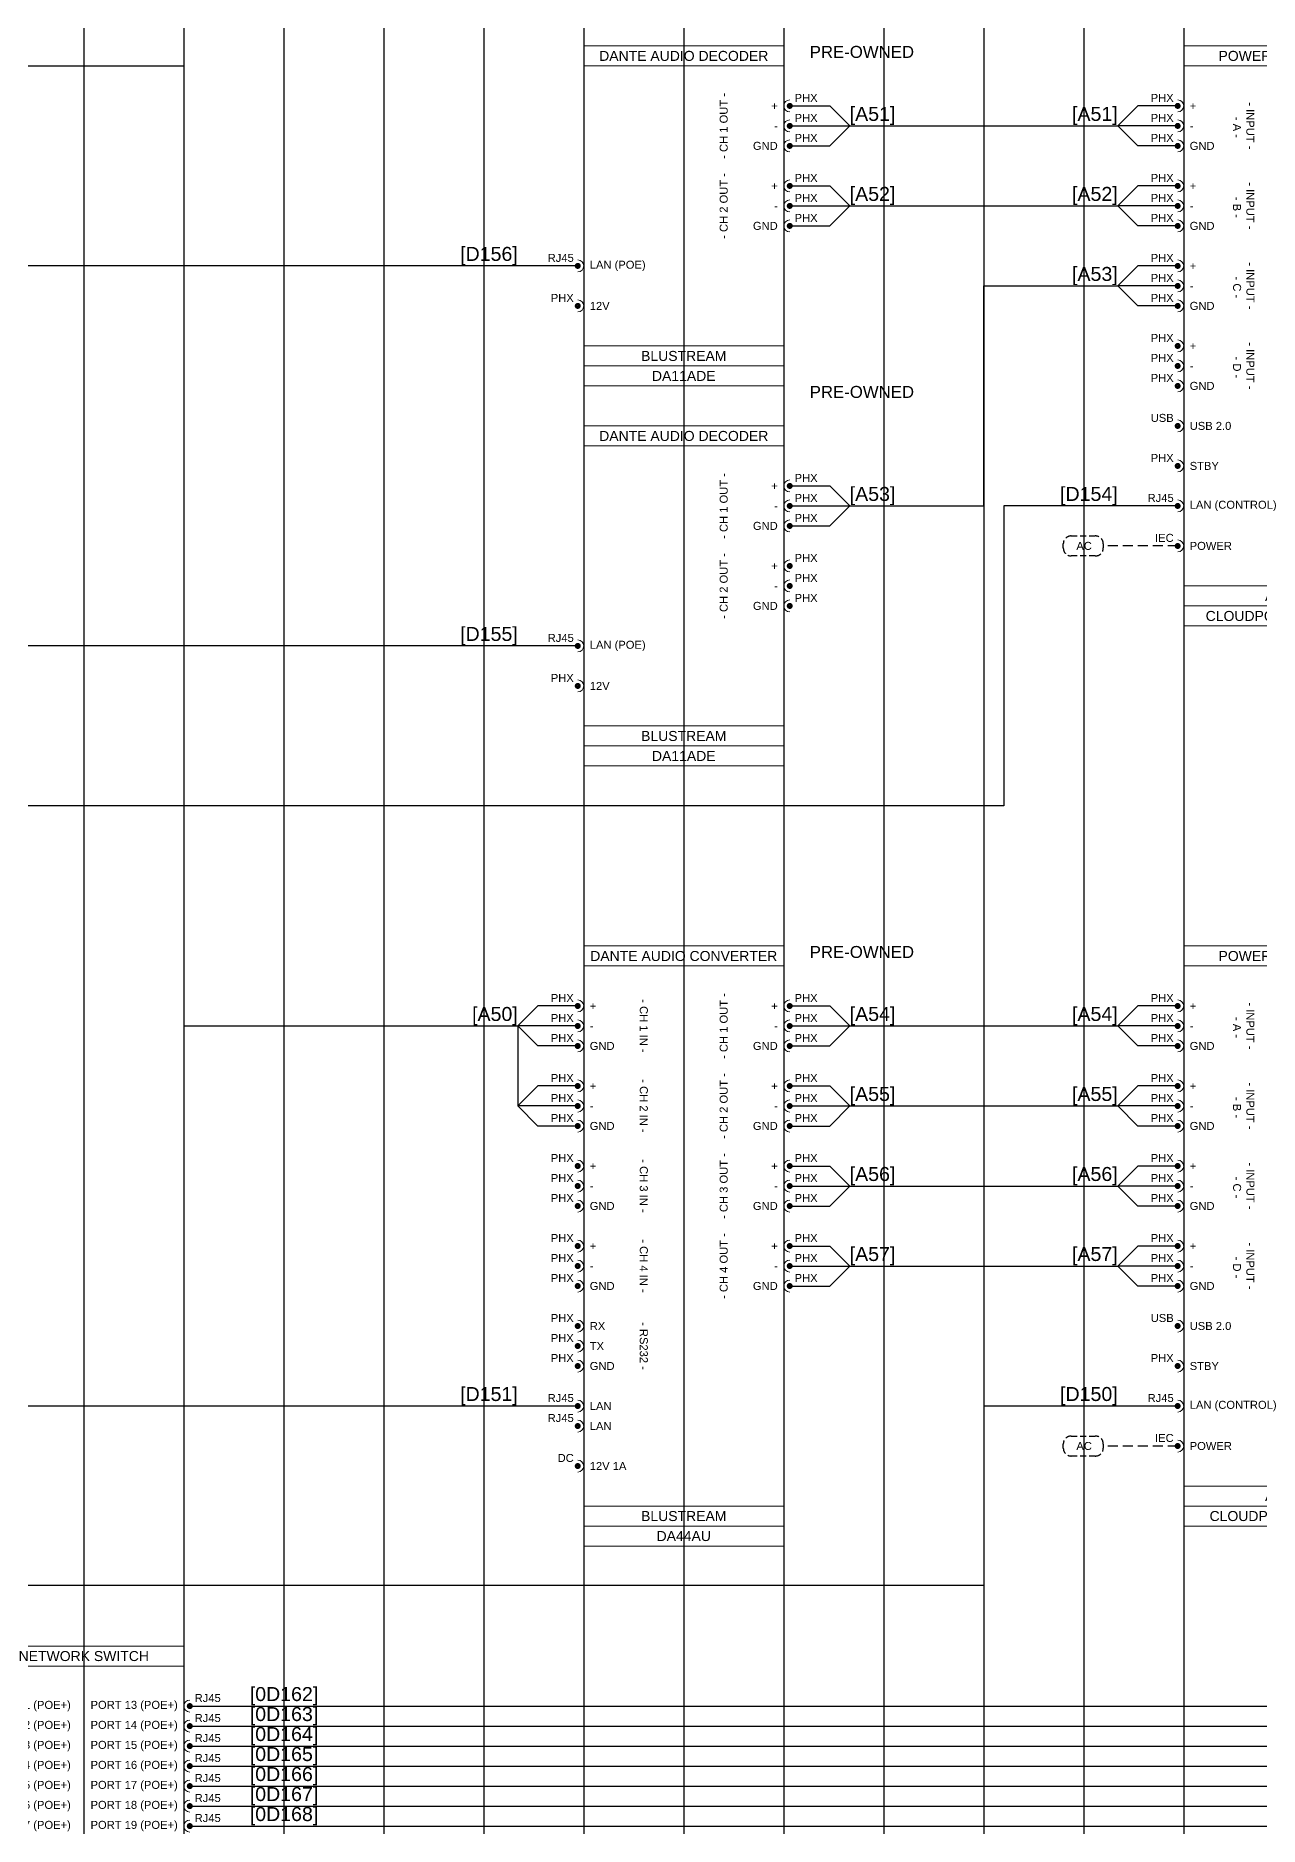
# Model space of a CAD drawing. Header units: millimetres. Extents: x -71336 to -33468, y -26189 to 22712.
# Drawn here: x -43247.3 to -42941.4, y -23198.4 to -22750.8 of the extents above; entities that cross this region are included whole.
import ezdxf
from ezdxf.enums import TextEntityAlignment as Align
from ezdxf.lldxf.tags import DXFTag

# ---------------------------------------------------------------- set-up
doc = ezdxf.new("R2010")
doc.units = ezdxf.units.MM
doc.linetypes.add('DASHED', pattern=[0.75, 0.5, -0.25])
for name, color, linetype in [('SC - 3 Core Flex', 7, 'DASHED'), ('SC - Cat - Green - Data', 84, 'Continuous'), ('SC - Cat - Green - Data - DANTE', 84, 'DANTE'), ('SC - Starquad', 4, 'Continuous'), ('SC - Text', 7, 'Continuous'), ('Text', 7, 'Continuous')]:
    doc.layers.add(name, color=color, linetype=linetype)
doc.layers.add('SC - Equipment', color=7, linetype='Continuous', lineweight=13)
doc.layers.add('SC - Xlines', color=252, linetype='Continuous', plot=False)
doc.styles.add('ARIAL', font='arial.ttf')
doc.styles.get("Standard").update_dxf_attribs({"font": 'arial.ttf', "height": 35})
tags = doc.linetypes.add('DANTE', pattern='A,3.745209,-0.071128,["DANTE",ARIAL,S=0.5,R=0,X=0,Y=-0.25],-2.454793,3.728871', length=10.000001).pattern_tags.tags
tags[6] = DXFTag(74, 10)

# ---------------------------------------------------------------- blocks, each defined once
blk = doc.blocks.new('Cisco CBS350-24FP-4X - SCHEMATIC')
at = {"layer": 'SC - Equipment'}
for p, q in [((-25, 0), (25, 0)), ((-25, -140), (-25, 0)), ((25, 0), (25, -140)), ((25, -5), (-25, -5)), ((25, -130), (-25, -130)), ((25, -130), (-25, -130)), ((25, -135), (-25, -135)), ((25, -135), (-25, -135)), ((25, -135), (-25, -135)), ((25, -140), (-25, -140))]:
    blk.add_line(p, q, dxfattribs=at)
at = {"layer": 'SC - Equipment', "const_width": 0.7}
for points in [[(-26.1, -15, 1), (-26.9, -15, 1)], [(26.1, -15, -1), (26.9, -15, -1)], [(-26.1, -20, 1), (-26.9, -20, 1)], [(26.1, -20, -1), (26.9, -20, -1)], [(-26.1, -25, 1), (-26.9, -25, 1)], [(26.1, -25, -1), (26.9, -25, -1)], [(-26.1, -30, 1), (-26.9, -30, 1)], [(26.1, -30, -1), (26.9, -30, -1)], [(-26.1, -35, 1), (-26.9, -35, 1)], [(26.1, -35, -1), (26.9, -35, -1)], [(-26.1, -40, 1), (-26.9, -40, 1)], [(26.1, -40, -1), (26.9, -40, -1)], [(-26.1, -45, 1), (-26.9, -45, 1)], [(26.1, -45, -1), (26.9, -45, -1)], [(-26.1, -50, 1), (-26.9, -50, 1)], [(26.1, -50, -1), (26.9, -50, -1)], [(-26.1, -55, 1), (-26.9, -55, 1)], [(26.1, -55, -1), (26.9, -55, -1)], [(-26.1, -60, 1), (-26.9, -60, 1)], [(26.1, -60, -1), (26.9, -60, -1)], [(-26.1, -65, 1), (-26.9, -65, 1)], [(26.1, -65, -1), (26.9, -65, -1)], [(-26.1, -70, 1), (-26.9, -70, 1)], [(26.1, -70, -1), (26.9, -70, -1)], [(-26.1, -80, 1), (-26.9, -80, 1)], [(-26.1, -85, 1), (-26.9, -85, 1)], [(-26.1, -90, 1), (-26.9, -90, 1)], [(-26.1, -95, 1), (-26.9, -95, 1)], [(-26.1, -105, 1), (-26.9, -105, 1)], [(-26.1, -110, 1), (-26.9, -110, 1)], [(-26.1, -120, 1), (-26.9, -120, 1)]]:
    blk.add_lwpolyline(points, format="xyb", close=True, dxfattribs=at)
at = {"layer": 'SC - Equipment'}
for centre, start, end in [((-26.5, -15), 270, 90), ((26.5, -15), 90, 270), ((-26.5, -20), 270, 90), ((26.5, -20), 90, 270), ((-26.5, -25), 270, 90), ((26.5, -25), 90, 270), ((-26.5, -30), 270, 90), ((26.5, -30), 90, 270), ((-26.5, -35), 270, 90), ((26.5, -35), 90, 270), ((-26.5, -40), 270, 90), ((26.5, -40), 90, 270), ((-26.5, -45), 270, 90), ((26.5, -45), 90, 270), ((-26.5, -50), 270, 90), ((26.5, -50), 90, 270), ((-26.5, -55), 270, 90), ((26.5, -55), 90, 270), ((-26.5, -60), 270, 90), ((26.5, -60), 90, 270), ((-26.5, -65), 270, 90), ((26.5, -65), 90, 270), ((-26.5, -70), 270, 90), ((26.5, -70), 90, 270), ((-26.5, -80), 270, 90), ((-26.5, -85), 270, 90), ((-26.5, -90), 270, 90), ((-26.5, -95), 270, 90), ((-26.5, -105), 270, 90), ((-26.5, -110), 270, 90), ((-26.5, -120), 270, 90)]:
    blk.add_arc(centre, 1.5, start, end, dxfattribs=at)
at = {"ltscale": 5}
for tag, p in [('DESCRIPTION', (0, -2.5)), ('MAKE', (0, -132.5)), ('MODEL', (0, -137.5))]:
    blk.add_attdef(tag, text='', height=2.5, dxfattribs=at).set_placement(p, align=Align.MIDDLE_CENTER)
at = {"ltscale": 5, "flags": 1}
for tag, p in [('ROOM_TYPE', (45, -5)), ('LOCATION', (45, -10)), ('RACK_EQUIPMENT_(Y/N)', (45, -15)), ('IP_(Y/N)', (45, -30)), ('POE(WATT)', (45, -35)), ('AMP(@240V)', (45, -40)), ('WATT', (45, -45)), ('BTU/H', (45, -50)), ('WEIGHT(KG)', (45, -55)), ('TRANSFORMER_TAPS', (45, -60))]:
    blk.add_attdef(tag, p, '', height=2.5, dxfattribs=at)
blk.add_attdef('BRACKET', text='', height=2.5, dxfattribs=at).set_placement((0, -127.5), align=Align.MIDDLE_CENTER)
at = {"layer": 'SC - Equipment', "ltscale": 5, "char_height": 2}
for s, insert, width, attachment_point in [('RJ45', (-27.5, -13), 5.7736, 6), ('RJ45', (27.72, -13), 7.1748, 4), ('RJ45', (-27.5, -18), 5.7736, 6), ('PORT 1 (POE+)', (-23.5, -15), 23.5, 4), ('PORT 13 (POE+)', (23.5, -15), 23.5, 6), ('RJ45', (27.72, -18), 7.1748, 4), ('RJ45', (-27.5, -23), 5.7736, 6), ('PORT 2 (POE+)', (-23.5, -20), 23.5, 4), ('PORT 14 (POE+)', (23.5, -20), 23.5, 6), ('RJ45', (27.72, -23), 7.1748, 4), ('PORT 3 (POE+)', (-23.5, -25), 23.5, 4), ('PORT 15 (POE+)', (23.5, -25), 23.5, 6), ('RJ45', (-27.5, -28), 5.7736, 6), ('PORT 4 (POE+)', (-23.5, -30), 23.5, 4), ('PORT 16 (POE+)', (23.5, -30), 23.5, 6), ('RJ45', (27.72, -28), 7.1748, 4), ('RJ45', (-27.5, -33), 5.7736, 6), ('PORT 5 (POE+)', (-23.5, -35), 23.5, 4), ('PORT 17 (POE+)', (23.5, -35), 23.5, 6), ('RJ45', (27.72, -33), 7.1748, 4), ('RJ45', (-27.5, -38), 5.7736, 6), ('PORT 6 (POE+)', (-23.5, -40), 23.5, 4), ('PORT 18 (POE+)', (23.5, -40), 23.5, 6), ('RJ45', (27.72, -38), 7.1748, 4), ('RJ45', (-27.5, -43), 5.7736, 6), ('PORT 7 (POE+)', (-23.5, -45), 23.5, 4), ('\\pxt10;PORT 19 (POE+)', (23.5, -45), 23.5, 6), ('RJ45', (27.72, -43), 7.1748, 4), ('RJ45', (-27.5, -48), 5.7736, 6), ('PORT 8 (POE+)', (-23.5, -50), 23.5, 4), ('PORT 20 (POE+)', (23.5, -50), 23.5, 6), ('RJ45', (27.72, -48), 7.1748, 4), ('RJ45', (-27.5, -53), 5.7736, 6), ('PORT 9 (POE+)', (-23.5, -55), 23.5, 4), ('PORT 21 (POE+)', (23.5, -55), 23.5, 6), ('RJ45', (27.72, -53), 7.1748, 4), ('RJ45', (-27.5, -58), 5.7736, 6), ('RJ45', (27.72, -58), 7.1748, 4), ('RJ45', (-27.5, -63), 5.7736, 6), ('PORT 10 (POE+)', (-23.5, -60), 23.5, 4), ('PORT 22 (POE+)', (23.5, -60), 23.5, 6), ('RJ45', (27.72, -63), 7.1748, 4), ('RJ45', (-27.5, -68), 5.7736, 6), ('PORT 11 (POE+)', (-23.5, -65), 23.5, 4), ('PORT 23 (POE+)', (23.5, -65), 23.5, 6), ('RJ45', (27.72, -68), 7.1748, 4), ('PORT 12 (POE+)', (-23.5, -70), 23.5, 4), ('PORT 24 (POE+)', (23.5, -70), 23.5, 6), ('SFP', (-27.5, -78), 5.7736, 6), ('XG1', (-23.5, -80), 23.5, 4), ('SFP', (-27.5, -83), 5.7736, 6), ('XG2', (-23.5, -85), 23.5, 4), ('SFP', (-27.5, -88), 5.7736, 6), ('XG3', (-23.5, -90), 23.5, 4), ('SFP', (-27.5, -93), 5.7736, 6), ('XG4', (-23.5, -95), 23.5, 4), ('RJ45', (-27.5, -103), 5.7736, 6), ('USB', (-27.5, -108), 5.7736, 6), ('CONSOLE', (-23.5, -105), 23.5, 4), ('USB', (-23.5, -110), 23.5, 4), ('IEC', (-27.5, -118), 5.7736, 6), ('POWER', (-23.5, -120), 23.5, 4)]:
    blk.add_mtext(s, dxfattribs=dict(at, insert=insert, width=width, attachment_point=attachment_point))
blk = doc.blocks.new('APEX CLOUDPOWER CP1504 - SCHEMATIC')
at = {"layer": 'SC - Equipment'}
for p, q in [((-25, 0), (25, 0)), ((-25, -145), (-25, 0)), ((25, 0), (25, -145)), ((25, -5), (-25, -5)), ((25, -135), (-25, -135)), ((25, -135), (-25, -135)), ((25, -140), (-25, -140)), ((25, -140), (-25, -140)), ((25, -140), (-25, -140)), ((25, -145), (-25, -145))]:
    blk.add_line(p, q, dxfattribs=at)
at = {"layer": 'SC - Equipment', "const_width": 0.7}
for points in [[(-26.1, -15, 1), (-26.9, -15, 1)], [(26.1, -15, -1), (26.9, -15, -1)], [(-26.1, -20, 1), (-26.9, -20, 1)], [(26.1, -20, -1), (26.9, -20, -1)], [(-26.1, -25, 1), (-26.9, -25, 1)], [(-26.1, -35, 1), (-26.9, -35, 1)], [(26.1, -35, -1), (26.9, -35, -1)], [(-26.1, -40, 1), (-26.9, -40, 1)], [(26.1, -40, -1), (26.9, -40, -1)], [(-26.1, -45, 1), (-26.9, -45, 1)], [(-26.1, -55, 1), (-26.9, -55, 1)], [(26.1, -55, -1), (26.9, -55, -1)], [(-26.1, -60, 1), (-26.9, -60, 1)], [(26.1, -60, -1), (26.9, -60, -1)], [(-26.1, -65, 1), (-26.9, -65, 1)], [(-26.1, -75, 1), (-26.9, -75, 1)], [(26.1, -75, -1), (26.9, -75, -1)], [(-26.1, -80, 1), (-26.9, -80, 1)], [(26.1, -80, -1), (26.9, -80, -1)], [(-26.1, -85, 1), (-26.9, -85, 1)], [(-26.1, -95, 1), (-26.9, -95, 1)], [(26.1, -95, -1), (26.9, -95, -1)], [(26.1, -100, -1), (26.9, -100, -1)], [(-26.1, -105, 1), (-26.9, -105, 1)], [(26.1, -105, -1), (26.9, -105, -1)], [(-26.1, -115, 1), (-26.9, -115, 1)], [(-26.1, -125, 1), (-26.9, -125, 1)]]:
    blk.add_lwpolyline(points, format="xyb", close=True, dxfattribs=at)
at = {"layer": 'SC - Equipment'}
for centre, start, end in [((-26.5, -15), 270, 90), ((26.5, -15), 90, 270), ((-26.5, -20), 270, 90), ((26.5, -20), 90, 270), ((-26.5, -25), 270, 90), ((-26.5, -35), 270, 90), ((26.5, -35), 90, 270), ((-26.5, -40), 270, 90), ((26.5, -40), 90, 270), ((-26.5, -45), 270, 90), ((-26.5, -55), 270, 90), ((26.5, -55), 90, 270), ((-26.5, -60), 270, 90), ((26.5, -60), 90, 270), ((-26.5, -65), 270, 90), ((-26.5, -75), 270, 90), ((26.5, -75), 90, 270), ((-26.5, -80), 270, 90), ((26.5, -80), 90, 270), ((-26.5, -85), 270, 90), ((-26.5, -95), 270, 90), ((26.5, -95), 90, 270), ((26.5, -100), 90, 270), ((-26.5, -105), 270, 90), ((26.5, -105), 90, 270), ((-26.5, -115), 270, 90), ((-26.5, -125), 270, 90)]:
    blk.add_arc(centre, 1.5, start, end, dxfattribs=at)
at = {"ltscale": 5}
for tag, p in [('DESCRIPTION', (0, -2.5)), ('MAKE', (0, -137.5)), ('MODEL', (0, -142.5))]:
    blk.add_attdef(tag, text='', height=2.5, dxfattribs=at).set_placement(p, align=Align.MIDDLE_CENTER)
at = {"ltscale": 5, "flags": 1}
for tag, p in [('ROOM_TYPE', (45, -5)), ('LOCATION', (45, -10)), ('RACK_EQUIPMENT_(Y/N)', (45, -15)), ('IP_(Y/N)', (45, -30)), ('POE(WATT)', (45, -35)), ('AMP(@240V)', (45, -40)), ('WATT', (45, -45)), ('BTU/H', (45, -50)), ('WEIGHT(KG)', (45, -55)), ('TRANSFORMER_TAPS', (45, -60))]:
    blk.add_attdef(tag, p, '', height=2.5, dxfattribs=at)
blk.add_attdef('BRACKET', text='', height=2.5, dxfattribs=at).set_placement((0, -132.5), align=Align.MIDDLE_CENTER)
at = {"layer": 'SC - Equipment', "ltscale": 5, "char_height": 2}
for s, insert, width, attachment_point in [('PHX', (-27.5, -13), 5.7736, 6), ('BE', (27.7, -13), 3.7458, 4), ('PHX', (-27.5, -18), 5.7736, 6), ('+', (-23.5, -15), 23.5, 4), ('SPEAKER CH A', (21, -17.5), 23.5, 6), ('+', (23.5, -15), 23.5, 6), ('BE', (27.7, -18), 3.7458, 4), ('PHX', (-27.5, -23), 5.7736, 6), ('-', (-23.5, -20), 23.5, 4), ('-', (23.5, -20), 23.5, 6), ('GND', (-23.5, -25), 23.5, 4), ('PHX', (-27.5, -33), 5.7736, 6), ('+', (-23.5, -35), 23.5, 4), ('+', (23.5, -35), 23.5, 6), ('BE', (27.7, -33), 3.7458, 4), ('PHX', (-27.5, -38), 5.7736, 6), ('-', (-23.5, -40), 23.5, 4), ('SPEAKER CH B', (21, -37.5), 23.5, 6), ('-', (23.5, -40), 23.5, 6), ('BE', (27.7, -38), 3.7458, 4), ('PHX', (-27.5, -43), 5.7736, 6), ('GND', (-23.5, -45), 23.5, 4), ('PHX', (-27.5, -53), 5.7736, 6), ('BE', (27.7, -53), 3.7458, 4), ('PHX', (-27.5, -58), 5.7736, 6), ('+', (-23.5, -55), 23.5, 4), ('SPEAKER CH C', (21, -57.5), 23.5, 6), ('+', (23.5, -55), 23.5, 6), ('BE', (27.7, -58), 3.7458, 4), ('PHX', (-27.5, -63), 5.7736, 6), ('-', (-23.5, -60), 23.5, 4), ('-', (23.5, -60), 23.5, 6), ('GND', (-23.5, -65), 23.5, 4), ('PHX', (-27.5, -73), 5.7736, 6), ('+', (-23.5, -75), 23.5, 4), ('+', (23.5, -75), 23.5, 6), ('BE', (27.7, -73), 3.7458, 4), ('PHX', (-27.5, -78), 5.7736, 6), ('-', (-23.5, -80), 23.5, 4), ('SPEAKER CH D', (21, -77.5), 23.5, 6), ('-', (23.5, -80), 23.5, 6), ('BE', (27.7, -78), 3.7458, 4), ('PHX', (-27.5, -83), 5.7736, 6), ('GND', (-23.5, -85), 23.5, 4), ('USB', (-27.5, -93), 5.7736, 6), ('USB 2.0', (-23.5, -95), 23.5, 4), ('NC', (23.5, -95), 23.5, 6), ('BE', (27.7, -93), 3.7458, 4), ('BE', (27.7, -98), 3.7458, 4), ('PHX', (-27.5, -103), 5.7736, 6), ('NO', (23.5, -100), 23.5, 6), ('BE', (27.7, -103), 3.7458, 4), ('STBY', (-23.5, -105), 23.5, 4), ('C', (23.5, -105), 23.5, 6), ('RJ45', (-27.5, -113), 5.7736, 6), ('LAN (CONTROL)', (-23.5, -115), 23.5, 4), ('IEC', (-27.5, -123), 5.7736, 6), ('POWER', (-23.5, -125), 23.5, 4)]:
    blk.add_mtext(s, dxfattribs=dict(at, insert=insert, width=width, attachment_point=attachment_point))
at = {"layer": 'SC - Equipment', "ltscale": 5, "char_height": 2, "width": 24.882, "attachment_point": 5}
for s, insert, rotation in [('- INPUT -\\P - A -', (-10, -19.99), 270), ('- INPUT -\\P - B -', (-10, -39.99), 270), ('- INPUT -\\P - C -', (-10, -59.99), 270), ('- INPUT -\\P - D -', (-10, -79.99), 270), ('- RELAY -', (10, -100), 90)]:
    blk.add_mtext(s, dxfattribs=dict(at, insert=insert, rotation=rotation))
blk = doc.blocks.new('APEX CLOUDPOWER CP704 - SCHEMATIC')
at = {"layer": 'SC - Equipment'}
for p, q in [((-25, 0), (25, 0)), ((-25, -145), (-25, 0)), ((25, 0), (25, -145)), ((25, -5), (-25, -5)), ((25, -135), (-25, -135)), ((25, -135), (-25, -135)), ((25, -140), (-25, -140)), ((25, -140), (-25, -140)), ((25, -140), (-25, -140)), ((25, -145), (-25, -145))]:
    blk.add_line(p, q, dxfattribs=at)
at = {"layer": 'SC - Equipment', "const_width": 0.7}
for points in [[(-26.1, -15, 1), (-26.9, -15, 1)], [(26.1, -15, -1), (26.9, -15, -1)], [(-26.1, -20, 1), (-26.9, -20, 1)], [(26.1, -20, -1), (26.9, -20, -1)], [(-26.1, -25, 1), (-26.9, -25, 1)], [(-26.1, -35, 1), (-26.9, -35, 1)], [(26.1, -35, -1), (26.9, -35, -1)], [(-26.1, -40, 1), (-26.9, -40, 1)], [(26.1, -40, -1), (26.9, -40, -1)], [(-26.1, -45, 1), (-26.9, -45, 1)], [(-26.1, -55, 1), (-26.9, -55, 1)], [(26.1, -55, -1), (26.9, -55, -1)], [(-26.1, -60, 1), (-26.9, -60, 1)], [(26.1, -60, -1), (26.9, -60, -1)], [(-26.1, -65, 1), (-26.9, -65, 1)], [(-26.1, -75, 1), (-26.9, -75, 1)], [(26.1, -75, -1), (26.9, -75, -1)], [(-26.1, -80, 1), (-26.9, -80, 1)], [(26.1, -80, -1), (26.9, -80, -1)], [(-26.1, -85, 1), (-26.9, -85, 1)], [(-26.1, -95, 1), (-26.9, -95, 1)], [(26.1, -95, -1), (26.9, -95, -1)], [(26.1, -100, -1), (26.9, -100, -1)], [(-26.1, -105, 1), (-26.9, -105, 1)], [(26.1, -105, -1), (26.9, -105, -1)], [(-26.1, -115, 1), (-26.9, -115, 1)], [(-26.1, -125, 1), (-26.9, -125, 1)]]:
    blk.add_lwpolyline(points, format="xyb", close=True, dxfattribs=at)
at = {"layer": 'SC - Equipment'}
for centre, start, end in [((-26.5, -15), 270, 90), ((26.5, -15), 90, 270), ((-26.5, -20), 270, 90), ((26.5, -20), 90, 270), ((-26.5, -25), 270, 90), ((-26.5, -35), 270, 90), ((26.5, -35), 90, 270), ((-26.5, -40), 270, 90), ((26.5, -40), 90, 270), ((-26.5, -45), 270, 90), ((-26.5, -55), 270, 90), ((26.5, -55), 90, 270), ((-26.5, -60), 270, 90), ((26.5, -60), 90, 270), ((-26.5, -65), 270, 90), ((-26.5, -75), 270, 90), ((26.5, -75), 90, 270), ((-26.5, -80), 270, 90), ((26.5, -80), 90, 270), ((-26.5, -85), 270, 90), ((-26.5, -95), 270, 90), ((26.5, -95), 90, 270), ((26.5, -100), 90, 270), ((-26.5, -105), 270, 90), ((26.5, -105), 90, 270), ((-26.5, -115), 270, 90), ((-26.5, -125), 270, 90)]:
    blk.add_arc(centre, 1.5, start, end, dxfattribs=at)
at = {"ltscale": 5}
for tag, p in [('DESCRIPTION', (0, -2.5)), ('MAKE', (0, -137.5)), ('MODEL', (0, -142.5))]:
    blk.add_attdef(tag, text='', height=2.5, dxfattribs=at).set_placement(p, align=Align.MIDDLE_CENTER)
at = {"ltscale": 5, "flags": 1}
for tag, p in [('ROOM_TYPE', (45, -5)), ('LOCATION', (45, -10)), ('RACK_EQUIPMENT_(Y/N)', (45, -15)), ('IP_(Y/N)', (45, -30)), ('POE(WATT)', (45, -35)), ('AMP(@240V)', (45, -40)), ('WATT', (45, -45)), ('BTU/H', (45, -50)), ('WEIGHT(KG)', (45, -55)), ('TRANSFORMER_TAPS', (45, -60))]:
    blk.add_attdef(tag, p, '', height=2.5, dxfattribs=at)
blk.add_attdef('BRACKET', text='', height=2.5, dxfattribs=at).set_placement((0, -132.5), align=Align.MIDDLE_CENTER)
at = {"layer": 'SC - Equipment', "ltscale": 5, "char_height": 2}
for s, insert, width, attachment_point in [('PHX', (-27.5, -13), 5.7736, 6), ('BE', (27.7, -13), 3.7458, 4), ('PHX', (-27.5, -18), 5.7736, 6), ('+', (-23.5, -15), 23.5, 4), ('SPEAKER CH A', (21, -17.5), 23.5, 6), ('+', (23.5, -15), 23.5, 6), ('BE', (27.7, -18), 3.7458, 4), ('PHX', (-27.5, -23), 5.7736, 6), ('-', (-23.5, -20), 23.5, 4), ('-', (23.5, -20), 23.5, 6), ('GND', (-23.5, -25), 23.5, 4), ('PHX', (-27.5, -33), 5.7736, 6), ('+', (-23.5, -35), 23.5, 4), ('+', (23.5, -35), 23.5, 6), ('BE', (27.7, -33), 3.7458, 4), ('PHX', (-27.5, -38), 5.7736, 6), ('-', (-23.5, -40), 23.5, 4), ('SPEAKER CH B', (21, -37.5), 23.5, 6), ('-', (23.5, -40), 23.5, 6), ('BE', (27.7, -38), 3.7458, 4), ('PHX', (-27.5, -43), 5.7736, 6), ('GND', (-23.5, -45), 23.5, 4), ('PHX', (-27.5, -53), 5.7736, 6), ('BE', (27.7, -53), 3.7458, 4), ('PHX', (-27.5, -58), 5.7736, 6), ('+', (-23.5, -55), 23.5, 4), ('SPEAKER CH C', (21, -57.5), 23.5, 6), ('+', (23.5, -55), 23.5, 6), ('BE', (27.7, -58), 3.7458, 4), ('PHX', (-27.5, -63), 5.7736, 6), ('-', (-23.5, -60), 23.5, 4), ('-', (23.5, -60), 23.5, 6), ('GND', (-23.5, -65), 23.5, 4), ('PHX', (-27.5, -73), 5.7736, 6), ('+', (-23.5, -75), 23.5, 4), ('+', (23.5, -75), 23.5, 6), ('BE', (27.7, -73), 3.7458, 4), ('PHX', (-27.5, -78), 5.7736, 6), ('-', (-23.5, -80), 23.5, 4), ('SPEAKER CH D', (21, -77.5), 23.5, 6), ('-', (23.5, -80), 23.5, 6), ('BE', (27.7, -78), 3.7458, 4), ('PHX', (-27.5, -83), 5.7736, 6), ('GND', (-23.5, -85), 23.5, 4), ('USB', (-27.5, -93), 5.7736, 6), ('USB 2.0', (-23.5, -95), 23.5, 4), ('NC', (23.5, -95), 23.5, 6), ('BE', (27.7, -93), 3.7458, 4), ('BE', (27.7, -98), 3.7458, 4), ('PHX', (-27.5, -103), 5.7736, 6), ('NO', (23.5, -100), 23.5, 6), ('BE', (27.7, -103), 3.7458, 4), ('STBY', (-23.5, -105), 23.5, 4), ('C', (23.5, -105), 23.5, 6), ('RJ45', (-27.5, -113), 5.7736, 6), ('LAN (CONTROL)', (-23.5, -115), 23.5, 4), ('IEC', (-27.5, -123), 5.7736, 6), ('POWER', (-23.5, -125), 23.5, 4)]:
    blk.add_mtext(s, dxfattribs=dict(at, insert=insert, width=width, attachment_point=attachment_point))
at = {"layer": 'SC - Equipment', "ltscale": 5, "char_height": 2, "width": 24.882, "attachment_point": 5}
for s, insert, rotation in [('- INPUT -\\P - A -', (-10, -19.99), 270), ('- INPUT -\\P - B -', (-10, -39.99), 270), ('- INPUT -\\P - C -', (-10, -59.99), 270), ('- INPUT -\\P - D -', (-10, -79.99), 270), ('- RELAY -', (10, -100), 90)]:
    blk.add_mtext(s, dxfattribs=dict(at, insert=insert, rotation=rotation))
blk = doc.blocks.new('BLUSTREAM DA11ADE - SCHEMATIC')
at = {"layer": 'SC - Equipment'}
for p, q in [((-25, 0), (25, 0)), ((-25, -85), (-25, 0)), ((25, 0), (25, -85)), ((25, -5), (-25, -5)), ((25, -75), (-25, -75)), ((25, -75), (-25, -75)), ((25, -80), (-25, -80)), ((25, -80), (-25, -80)), ((25, -80), (-25, -80)), ((25, -85), (-25, -85))]:
    blk.add_line(p, q, dxfattribs=at)
at = {"layer": 'SC - Equipment', "const_width": 0.7}
for points in [[(26.1, -15, -1), (26.9, -15, -1)], [(26.1, -20, -1), (26.9, -20, -1)], [(26.1, -25, -1), (26.9, -25, -1)], [(26.1, -35, -1), (26.9, -35, -1)], [(26.1, -40, -1), (26.9, -40, -1)], [(26.1, -45, -1), (26.9, -45, -1)], [(-26.1, -55, 1), (-26.9, -55, 1)], [(-26.1, -65, 1), (-26.9, -65, 1)]]:
    blk.add_lwpolyline(points, format="xyb", close=True, dxfattribs=at)
at = {"layer": 'SC - Equipment'}
for centre, start, end in [((26.5, -15), 90, 270), ((26.5, -20), 90, 270), ((26.5, -25), 90, 270), ((26.5, -35), 90, 270), ((26.5, -40), 90, 270), ((26.5, -45), 90, 270), ((-26.5, -55), 270, 90), ((-26.5, -65), 270, 90)]:
    blk.add_arc(centre, 1.5, start, end, dxfattribs=at)
at = {"ltscale": 5}
for tag, p in [('DESCRIPTION', (0, -2.5)), ('MAKE', (0, -77.5)), ('MODEL', (0, -82.5))]:
    blk.add_attdef(tag, text='', height=2.5, dxfattribs=at).set_placement(p, align=Align.MIDDLE_CENTER)
at = {"ltscale": 5, "flags": 1}
for tag, p in [('ROOM_TYPE', (45, -5)), ('LOCATION', (45, -10)), ('RACK_EQUIPMENT_(Y/N)', (45, -15)), ('IP_(Y/N)', (45, -30)), ('POE(WATT)', (45, -35)), ('AMP(@240V)', (45, -40)), ('WATT', (45, -45)), ('BTU/H', (45, -50)), ('WEIGHT(KG)', (45, -55)), ('TRANSFORMER_TAPS', (45, -60))]:
    blk.add_attdef(tag, p, '', height=2.5, dxfattribs=at)
blk.add_attdef('BRACKET', text='', height=2.5, dxfattribs=at).set_placement((0, -72.5), align=Align.MIDDLE_CENTER)
at = {"layer": 'SC - Equipment', "ltscale": 5, "char_height": 2, "width": 24.8632, "attachment_point": 5, "rotation": 90}
for s, insert in [('- CH 1 OUT -', (10, -20)), ('- CH 2 OUT -', (10, -40))]:
    blk.add_mtext(s, dxfattribs=dict(at, insert=insert))
at = {"layer": 'SC - Equipment', "ltscale": 5, "char_height": 2}
for s, insert, width, attachment_point in [('PHX', (27.72, -13), 7.1748, 4), ('+', (23.5, -15), 23.5, 6), ('PHX', (27.72, -18), 7.1748, 4), ('-', (23.5, -20), 23.5, 6), ('PHX', (27.72, -23), 7.1748, 4), ('GND', (23.5, -25), 23.5, 6), ('+', (23.5, -35), 23.5, 6), ('PHX', (27.72, -33), 7.1748, 4), ('-', (23.5, -40), 23.5, 6), ('PHX', (27.72, -38), 7.1748, 4), ('GND', (23.5, -45), 23.5, 6), ('PHX', (27.72, -43), 7.1748, 4), ('RJ45', (-27.5, -53), 5.7736, 6), ('LAN (POE)', (-23.5, -55), 47.6216, 4), ('PHX', (-27.5, -63), 5.7736, 6), ('12V', (-23.5, -65), 23.5, 4)]:
    blk.add_mtext(s, dxfattribs=dict(at, insert=insert, width=width, attachment_point=attachment_point))
blk = doc.blocks.new('BLUSTREAM DA44AU - SCHEMATIC')
at = {"layer": 'SC - Equipment'}
for p, q in [((-25, 0), (25, 0)), ((-25, -150), (-25, 0)), ((25, 0), (25, -150)), ((25, -5), (-25, -5)), ((25, -140), (-25, -140)), ((25, -140), (-25, -140)), ((25, -145), (-25, -145)), ((25, -145), (-25, -145)), ((25, -145), (-25, -145)), ((25, -150), (-25, -150))]:
    blk.add_line(p, q, dxfattribs=at)
at = {"layer": 'SC - Equipment', "const_width": 0.7}
for points in [[(-26.1, -15, 1), (-26.9, -15, 1)], [(26.1, -15, -1), (26.9, -15, -1)], [(-26.1, -20, 1), (-26.9, -20, 1)], [(26.1, -20, -1), (26.9, -20, -1)], [(-26.1, -25, 1), (-26.9, -25, 1)], [(26.1, -25, -1), (26.9, -25, -1)], [(-26.1, -35, 1), (-26.9, -35, 1)], [(26.1, -35, -1), (26.9, -35, -1)], [(-26.1, -40, 1), (-26.9, -40, 1)], [(26.1, -40, -1), (26.9, -40, -1)], [(-26.1, -45, 1), (-26.9, -45, 1)], [(26.1, -45, -1), (26.9, -45, -1)], [(-26.1, -55, 1), (-26.9, -55, 1)], [(26.1, -55, -1), (26.9, -55, -1)], [(-26.1, -60, 1), (-26.9, -60, 1)], [(26.1, -60, -1), (26.9, -60, -1)], [(-26.1, -65, 1), (-26.9, -65, 1)], [(26.1, -65, -1), (26.9, -65, -1)], [(-26.1, -75, 1), (-26.9, -75, 1)], [(26.1, -75, -1), (26.9, -75, -1)], [(-26.1, -80, 1), (-26.9, -80, 1)], [(26.1, -80, -1), (26.9, -80, -1)], [(-26.1, -85, 1), (-26.9, -85, 1)], [(26.1, -85, -1), (26.9, -85, -1)], [(-26.1, -95, 1), (-26.9, -95, 1)], [(-26.1, -100, 1), (-26.9, -100, 1)], [(-26.1, -105, 1), (-26.9, -105, 1)], [(-26.1, -115, 1), (-26.9, -115, 1)], [(-26.1, -120, 1), (-26.9, -120, 1)], [(-26.1, -130, 1), (-26.9, -130, 1)]]:
    blk.add_lwpolyline(points, format="xyb", close=True, dxfattribs=at)
at = {"layer": 'SC - Equipment'}
for centre, start, end in [((-26.5, -15), 270, 90), ((26.5, -15), 90, 270), ((-26.5, -20), 270, 90), ((26.5, -20), 90, 270), ((-26.5, -25), 270, 90), ((26.5, -25), 90, 270), ((-26.5, -35), 270, 90), ((26.5, -35), 90, 270), ((-26.5, -40), 270, 90), ((26.5, -40), 90, 270), ((-26.5, -45), 270, 90), ((26.5, -45), 90, 270), ((-26.5, -55), 270, 90), ((26.5, -55), 90, 270), ((-26.5, -60), 270, 90), ((26.5, -60), 90, 270), ((-26.5, -65), 270, 90), ((26.5, -65), 90, 270), ((-26.5, -75), 270, 90), ((26.5, -75), 90, 270), ((-26.5, -80), 270, 90), ((26.5, -80), 90, 270), ((-26.5, -85), 270, 90), ((26.5, -85), 90, 270), ((-26.5, -95), 270, 90), ((-26.5, -100), 270, 90), ((-26.5, -105), 270, 90), ((-26.5, -115), 270, 90), ((-26.5, -120), 270, 90), ((-26.5, -130), 270, 90)]:
    blk.add_arc(centre, 1.5, start, end, dxfattribs=at)
at = {"ltscale": 5}
for tag, p in [('DESCRIPTION', (0, -2.5)), ('MAKE', (0, -142.5)), ('MODEL', (0, -147.5))]:
    blk.add_attdef(tag, text='', height=2.5, dxfattribs=at).set_placement(p, align=Align.MIDDLE_CENTER)
at = {"ltscale": 5, "flags": 1}
for tag, p in [('ROOM_TYPE', (45, -5)), ('LOCATION', (45, -10)), ('RACK_EQUIPMENT_(Y/N)', (45, -15)), ('IP_(Y/N)', (45, -30)), ('POE(WATT)', (45, -35)), ('AMP(@240V)', (45, -40)), ('WATT', (45, -45)), ('BTU/H', (45, -50)), ('WEIGHT(KG)', (45, -55)), ('TRANSFORMER_TAPS', (45, -60))]:
    blk.add_attdef(tag, p, '', height=2.5, dxfattribs=at)
blk.add_attdef('BRACKET', text='', height=2.5, dxfattribs=at).set_placement((0, -137.5), align=Align.MIDDLE_CENTER)
at = {"layer": 'SC - Equipment', "ltscale": 5, "char_height": 2}
for s, insert, width, attachment_point in [('PHX', (-27.5, -13), 5.7736, 6), ('PHX', (27.72, -13), 7.1748, 4), ('PHX', (-27.5, -18), 5.7736, 6), ('+', (-23.5, -15), 23.5, 4), ('+', (23.5, -15), 23.5, 6), ('PHX', (27.72, -18), 7.1748, 4), ('PHX', (-27.5, -23), 5.7736, 6), ('-', (-23.5, -20), 23.5, 4), ('-', (23.5, -20), 23.5, 6), ('PHX', (27.72, -23), 7.1748, 4), ('GND', (-23.5, -25), 23.5, 4), ('GND', (23.5, -25), 23.5, 6), ('PHX', (-27.5, -33), 5.7736, 6), ('+', (-23.5, -35), 23.5, 4), ('+', (23.5, -35), 23.5, 6), ('PHX', (27.72, -33), 7.1748, 4), ('PHX', (-27.5, -38), 5.7736, 6), ('-', (-23.5, -40), 23.5, 4), ('-', (23.5, -40), 23.5, 6), ('PHX', (27.72, -38), 7.1748, 4), ('PHX', (-27.5, -43), 5.7736, 6), ('GND', (-23.5, -45), 23.5, 4), ('GND', (23.5, -45), 23.5, 6), ('PHX', (27.72, -43), 7.1748, 4), ('PHX', (-27.5, -53), 5.7736, 6), ('PHX', (27.72, -53), 7.1748, 4), ('PHX', (-27.5, -58), 5.7736, 6), ('+', (-23.5, -55), 23.5, 4), ('+', (23.5, -55), 23.5, 6), ('PHX', (27.72, -58), 7.1748, 4), ('PHX', (-27.5, -63), 5.7736, 6), ('-', (-23.5, -60), 23.5, 4), ('-', (23.5, -60), 23.5, 6), ('PHX', (27.72, -63), 7.1748, 4), ('GND', (-23.5, -65), 23.5, 4), ('GND', (23.5, -65), 23.5, 6), ('PHX', (-27.5, -73), 5.7736, 6), ('+', (-23.5, -75), 23.5, 4), ('+', (23.5, -75), 23.5, 6), ('PHX', (27.72, -73), 7.1748, 4), ('PHX', (-27.5, -78), 5.7736, 6), ('-', (-23.5, -80), 23.5, 4), ('-', (23.5, -80), 23.5, 6), ('PHX', (27.72, -78), 7.1748, 4), ('PHX', (-27.5, -83), 5.7736, 6), ('GND', (-23.5, -85), 23.5, 4), ('GND', (23.5, -85), 23.5, 6), ('PHX', (27.72, -83), 7.1748, 4), ('PHX', (-27.5, -93), 5.7736, 6), ('PHX', (-27.5, -98), 5.7736, 6), ('RX', (-23.5, -95), 23.5, 4), ('PHX', (-27.5, -103), 5.7736, 6), ('TX', (-23.5, -100), 23.5, 4), ('GND', (-23.5, -105), 23.5, 4), ('RJ45', (-27.5, -113), 5.7736, 6), ('LAN', (-23.5, -115), 47.6216, 4), ('RJ45', (-27.5, -118), 5.7736, 6), ('LAN', (-23.5, -120), 47.6216, 4), ('DC', (-27.5, -128), 5.7736, 6), ('12V 1A', (-23.5, -130), 23.5, 4)]:
    blk.add_mtext(s, dxfattribs=dict(at, insert=insert, width=width, attachment_point=attachment_point))
at = {"layer": 'SC - Equipment', "ltscale": 5, "char_height": 2, "attachment_point": 5}
for s, insert, width, rotation in [('- CH 1 OUT -', (10, -20), 24.8632, 90), ('- CH 1 IN -', (-10, -19.99), 15.9114, 270), ('- CH 2 IN -', (-10, -39.99), 15.9114, 270), ('- CH 2 OUT -', (10, -40), 24.8632, 90), ('- CH 3 IN -', (-10, -59.99), 15.9114, 270), ('- CH 3 OUT -', (10, -60), 24.8632, 90), ('- CH 4 IN -', (-10, -79.99), 15.9114, 270), ('- CH 4 OUT -', (10, -80), 24.8632, 90), ('- RS232 -', (-10, -99.99), 15.9114, 270)]:
    blk.add_mtext(s, dxfattribs=dict(at, insert=insert, width=width, rotation=rotation))

msp = doc.modelspace()

# ---------------------------------------------------------------- linework, layer by layer
at = {"layer": 'SC - 3 Core Flex', "ltscale": 3}
for points in [[(-42988.388, -22875.865), (-42982.388, -22875.865, -0.4142136), (-42980.388, -22877.865), (-42980.388, -22878.865, -0.4142136), (-42982.388, -22880.865), (-42988.388, -22880.865, -0.4142136), (-42990.388, -22878.865), (-42990.388, -22877.865, -0.4142136)], [(-42988.388, -23100.865), (-42982.388, -23100.865, -0.4142136), (-42980.388, -23102.865), (-42980.388, -23103.865, -0.4142136), (-42982.388, -23105.865), (-42988.388, -23105.865, -0.4142136), (-42990.388, -23103.865), (-42990.388, -23102.865, -0.4142136)]]:
    msp.add_lwpolyline(points, format="xyb", close=True, dxfattribs=at)
at = {"layer": 'SC - 3 Core Flex', "ltscale": 5}
for points in [[(-42961.79, -22878.365), (-42980.388, -22878.365)], [(-42961.79, -23103.365), (-42980.388, -23103.365)]]:
    msp.add_lwpolyline(points, dxfattribs=at)
at = {"layer": 'SC - Cat - Green - Data', "ltscale": 5}
for points in [[(-42961.79, -22868.365), (-43005.293, -22868.365), (-43005.294, -22943.365), (-43610.293, -22943.364), (-43610.293, -23188.367), (-43261.793, -23188.367)], [(-42961.79, -23093.365), (-43010.293, -23093.365), (-43010.293, -23138.253), (-43590.818, -23138.253), (-43590.733, -23168.367), (-43261.793, -23168.367)], [(-43208.793, -23173.367), (-42787.793, -23173.367)], [(-43208.793, -23178.367), (-42787.793, -23178.367)], [(-43208.793, -23188.367), (-42787.793, -23188.367)]]:
    msp.add_lwpolyline(points, dxfattribs=at)
at = {"layer": 'SC - Cat - Green - Data - DANTE', "ltscale": 5}
for points in [[(-43111.79, -22808.365), (-43620.293, -22808.365), (-43620.293, -23198.367), (-43261.793, -23198.367)], [(-43111.788, -22903.365), (-43615.293, -22903.365), (-43615.293, -23193.367), (-43261.793, -23193.367)], [(-43111.79, -23093.365), (-43595.293, -23093.365), (-43595.293, -23173.367), (-43261.793, -23173.367)], [(-43208.793, -23168.367), (-42787.793, -23168.367)], [(-43208.793, -23183.367), (-42787.793, -23183.367)], [(-43208.793, -23193.367), (-42787.793, -23193.367)], [(-43208.793, -23198.367), (-42787.793, -23198.367)]]:
    msp.add_lwpolyline(points, dxfattribs=at)
at = {"layer": 'SC - Starquad', "ltscale": 5}
for points in [[(-43508.79, -22758.365), (-43210.293, -22758.365), (-43210.293, -22998.365), (-43126.791, -22998.365), (-43126.791, -23018.365)], [(-43043.79, -22773.365), (-42976.79, -22773.365)], [(-43043.79, -22793.365), (-42976.79, -22793.365)], [(-43043.788, -22868.365), (-43010.288, -22868.365), (-43010.293, -22813.365), (-42976.79, -22813.365)], [(-43043.791, -22998.365), (-42976.79, -22998.365)], [(-43043.791, -23018.365), (-42976.79, -23018.365)], [(-43043.791, -23038.365), (-43010.29, -23038.365), (-43010.293, -23038.365), (-42976.79, -23038.365)], [(-43043.791, -23058.365), (-43005.29, -23058.365), (-43005.293, -23058.365), (-42976.79, -23058.365)]]:
    msp.add_lwpolyline(points, dxfattribs=at)
at = {"layer": 'SC - Starquad', "color": 1, "ltscale": 5}
for points in [[(-43058.79, -22768.365), (-43048.79, -22768.365), (-43043.79, -22773.365)], [(-42961.79, -22768.365), (-42971.79, -22768.365), (-42976.79, -22773.365)], [(-43058.79, -22788.365), (-43048.79, -22788.365), (-43043.79, -22793.365)], [(-42961.79, -22788.365), (-42971.79, -22788.365), (-42976.79, -22793.365)], [(-42961.79, -22808.365), (-42971.79, -22808.365), (-42976.79, -22813.365)], [(-43058.788, -22863.365), (-43048.788, -22863.365), (-43043.788, -22868.365)], [(-43111.79, -22993.365), (-43121.79, -22993.365), (-43126.79, -22998.365)], [(-43058.791, -22993.365), (-43048.791, -22993.365), (-43043.791, -22998.365)], [(-42961.79, -22993.365), (-42971.79, -22993.365), (-42976.79, -22998.365)], [(-43058.791, -23013.365), (-43048.791, -23013.365), (-43043.791, -23018.365)], [(-42961.79, -23013.365), (-42971.79, -23013.365), (-42976.79, -23018.365)], [(-43058.791, -23033.365), (-43048.791, -23033.365), (-43043.791, -23038.365)], [(-42961.79, -23033.365), (-42971.79, -23033.365), (-42976.79, -23038.365)], [(-43058.791, -23053.365), (-43048.791, -23053.365), (-43043.791, -23058.365)], [(-42961.79, -23053.365), (-42971.79, -23053.365), (-42976.79, -23058.365)]]:
    msp.add_lwpolyline(points, dxfattribs=at)
at = {"layer": 'SC - Starquad', "color": 7, "ltscale": 5}
for points in [[(-43058.79, -22773.365), (-43043.79, -22773.365)], [(-42961.79, -22773.365), (-42976.79, -22773.365)], [(-43058.79, -22793.365), (-43043.79, -22793.365)], [(-42961.79, -22793.365), (-42976.79, -22793.365)], [(-42961.79, -22813.365), (-42976.79, -22813.365)], [(-43058.788, -22868.365), (-43043.788, -22868.365)], [(-43058.791, -22998.365), (-43043.791, -22998.365)], [(-42961.79, -22998.365), (-42976.79, -22998.365)], [(-43111.79, -23013.365), (-43121.79, -23013.365), (-43126.79, -23018.365)], [(-43058.791, -23018.365), (-43043.791, -23018.365)], [(-42961.79, -23018.365), (-42976.79, -23018.365)], [(-43058.791, -23038.365), (-43043.791, -23038.365)], [(-42961.79, -23038.365), (-42976.79, -23038.365)], [(-43058.791, -23058.365), (-43043.791, -23058.365)], [(-42961.79, -23058.365), (-42976.79, -23058.365)]]:
    msp.add_lwpolyline(points, dxfattribs=at)
at = {"layer": 'SC - Starquad', "color": 250, "ltscale": 5}
for points in [[(-43058.79, -22778.365), (-43048.79, -22778.365), (-43043.79, -22773.365)], [(-42961.79, -22778.365), (-42971.79, -22778.365), (-42976.79, -22773.365)], [(-43058.79, -22798.365), (-43048.79, -22798.365), (-43043.79, -22793.365)], [(-42961.79, -22798.365), (-42971.79, -22798.365), (-42976.79, -22793.365)], [(-42961.79, -22818.365), (-42971.79, -22818.365), (-42976.79, -22813.365)], [(-43058.788, -22873.365), (-43048.788, -22873.365), (-43043.788, -22868.365)], [(-43111.79, -22998.365), (-43126.79, -22998.365)], [(-43111.79, -23003.365), (-43121.79, -23003.365), (-43126.79, -22998.365)], [(-43058.79, -23003.365), (-43048.79, -23003.365), (-43043.791, -22998.365)], [(-42961.79, -23003.365), (-42971.79, -23003.365), (-42976.79, -22998.365)], [(-43111.79, -23023.365), (-43121.79, -23023.365), (-43126.79, -23018.365)], [(-43111.79, -23018.365), (-43126.79, -23018.365)], [(-43058.79, -23023.365), (-43048.79, -23023.365), (-43043.791, -23018.365)], [(-42961.79, -23023.365), (-42971.79, -23023.365), (-42976.79, -23018.365)], [(-43058.79, -23043.365), (-43048.79, -23043.365), (-43043.791, -23038.365)], [(-42961.79, -23043.365), (-42971.79, -23043.365), (-42976.79, -23038.365)], [(-43058.79, -23063.365), (-43048.79, -23063.365), (-43043.791, -23058.365)], [(-42961.79, -23063.365), (-42971.79, -23063.365), (-42976.79, -23058.365)]]:
    msp.add_lwpolyline(points, dxfattribs=at)
at = {"layer": 'SC - Xlines', "ltscale": 5}
for points in [[(-43235.293, -22513.367), (-43235.293, -23452.265)], [(-43185.293, -22513.367), (-43185.293, -23452.265)], [(-43135.293, -22513.367), (-43135.293, -23452.265)], [(-43085.293, -22513.367), (-43085.293, -23452.265)], [(-43035.293, -22513.367), (-43035.293, -23452.265)], [(-42985.293, -22513.367), (-42985.293, -23452.265)]]:
    msp.add_lwpolyline(points, dxfattribs=at)
at = {"layer": 'SC - Xlines', "color": 250, "ltscale": 5}
for points in [[(-43210.293, -22513.367), (-43210.293, -23452.265)], [(-43160.293, -22513.367), (-43160.293, -23452.265)], [(-43110.293, -22513.367), (-43110.293, -23452.265)], [(-43060.293, -22513.367), (-43060.293, -23452.265)], [(-43010.293, -22513.367), (-43010.293, -23452.265)], [(-42960.293, -22513.367), (-42960.293, -23452.265)]]:
    msp.add_lwpolyline(points, dxfattribs=at)

# ---------------------------------------------------------------- block references
at = {"ltscale": 5}
for name, p, values in [('BLUSTREAM DA11ADE - SCHEMATIC', (-43085.29, -22753.365), {'DESCRIPTION': 'DANTE AUDIO DECODER', 'MAKE': 'BLUSTREAM', 'MODEL': 'DA11ADE'}), ('APEX CLOUDPOWER CP1504 - SCHEMATIC', (-42935.29, -22753.365), {'DESCRIPTION': 'POWER AMPLIFIER', 'MAKE': 'APEX', 'MODEL': 'CLOUDPOWER CP1504'}), ('BLUSTREAM DA11ADE - SCHEMATIC', (-43085.288, -22848.365), {'DESCRIPTION': 'DANTE AUDIO DECODER', 'MAKE': 'BLUSTREAM', 'MODEL': 'DA11ADE'}), ('BLUSTREAM DA44AU - SCHEMATIC', (-43085.291, -22978.365), {'DESCRIPTION': 'DANTE AUDIO CONVERTER', 'MAKE': 'BLUSTREAM', 'MODEL': 'DA44AU'}), ('APEX CLOUDPOWER CP704 - SCHEMATIC', (-42935.29, -22978.365), {'DESCRIPTION': 'POWER AMPLIFIER', 'MAKE': 'APEX', 'MODEL': 'CLOUDPOWER CP704'}), ('Cisco CBS350-24FP-4X - SCHEMATIC', (-43235.293, -23153.367), {'DESCRIPTION': 'NETWORK SWITCH', 'MAKE': 'CISCO', 'MODEL': 'CBS350-24FP-4X'})]:
    msp.add_blockref(name, p, dxfattribs=at).add_auto_attribs(values)

# ---------------------------------------------------------------- texts
at = {"layer": 'SC - Text'}
for s, insert, char_height, width, attachment_point in [('PRE-OWNED', (-43053.79, -22753.365), 3, 134.02561, 1), ('[A51]', (-43043.793, -22773.165), 3.5, 15.57197, 7), ('[A51]', (-42976.79, -22773.165), 3.5, 14.6761, 9), ('[A52]', (-43043.793, -22793.165), 3.5, 15.57197, 7), ('[A52]', (-42976.79, -22793.165), 3.5, 14.6761, 9), ('[D156]', (-43126.79, -22808.165), 3.5, 14.6761, 9), ('[A53]', (-42976.79, -22813.165), 3.5, 14.6761, 9), ('PRE-OWNED', (-43053.788, -22838.365), 3, 134.02561, 1), ('[A53]', (-43043.793, -22868.165), 3.5, 15.57197, 7), ('[D154]', (-42976.79, -22868.165), 3.5, 14.6761, 9), ('[D155]', (-43126.788, -22903.165), 3.5, 14.6761, 9), ('PRE-OWNED', (-43053.79, -22978.365), 3, 134.02561, 1), ('[A50]', (-43126.79, -22998.165), 3.5, 14.6761, 9), ('[A54]', (-43043.796, -22998.165), 3.5, 15.57197, 7), ('[A54]', (-42976.793, -22998.165), 3.5, 14.6761, 9), ('[A55]', (-43043.796, -23018.165), 3.5, 15.57197, 7), ('[A55]', (-42976.793, -23018.165), 3.5, 14.6761, 9), ('[A56]', (-43043.796, -23038.165), 3.5, 15.57197, 7), ('[A56]', (-42976.793, -23038.165), 3.5, 14.6761, 9), ('[A57]', (-43043.796, -23058.165), 3.5, 15.57197, 7), ('[A57]', (-42976.793, -23058.165), 3.5, 14.6761, 9), ('[D151]', (-43126.79, -23093.165), 3.5, 14.6761, 9), ('[D150]', (-42976.79, -23093.165), 3.5, 14.6761, 9), ('[0D162]', (-43193.793, -23168.167), 3.5, 15.57197, 7), ('[0D163]', (-43193.793, -23173.167), 3.5, 15.57197, 7), ('[0D164]', (-43193.793, -23178.167), 3.5, 15.57197, 7), ('[0D165]', (-43193.793, -23183.167), 3.5, 15.57197, 7), ('[0D166]', (-43193.793, -23188.167), 3.5, 15.57197, 7), ('[0D167]', (-43193.793, -23193.167), 3.5, 15.57197, 7), ('[0D168]', (-43193.793, -23198.167), 3.5, 15.57197, 7)]:
    msp.add_mtext(s, dxfattribs=dict(at, insert=insert, char_height=char_height, width=width, attachment_point=attachment_point))
at = {"layer": 'Text', "char_height": 2, "width": 143.97126, "attachment_point": 5}
for insert in [(-42985.188, -22878.365), (-42985.188, -23103.365)]:
    msp.add_mtext('AC', dxfattribs=dict(at, insert=insert))

doc.saveas('drawing.dxf')
